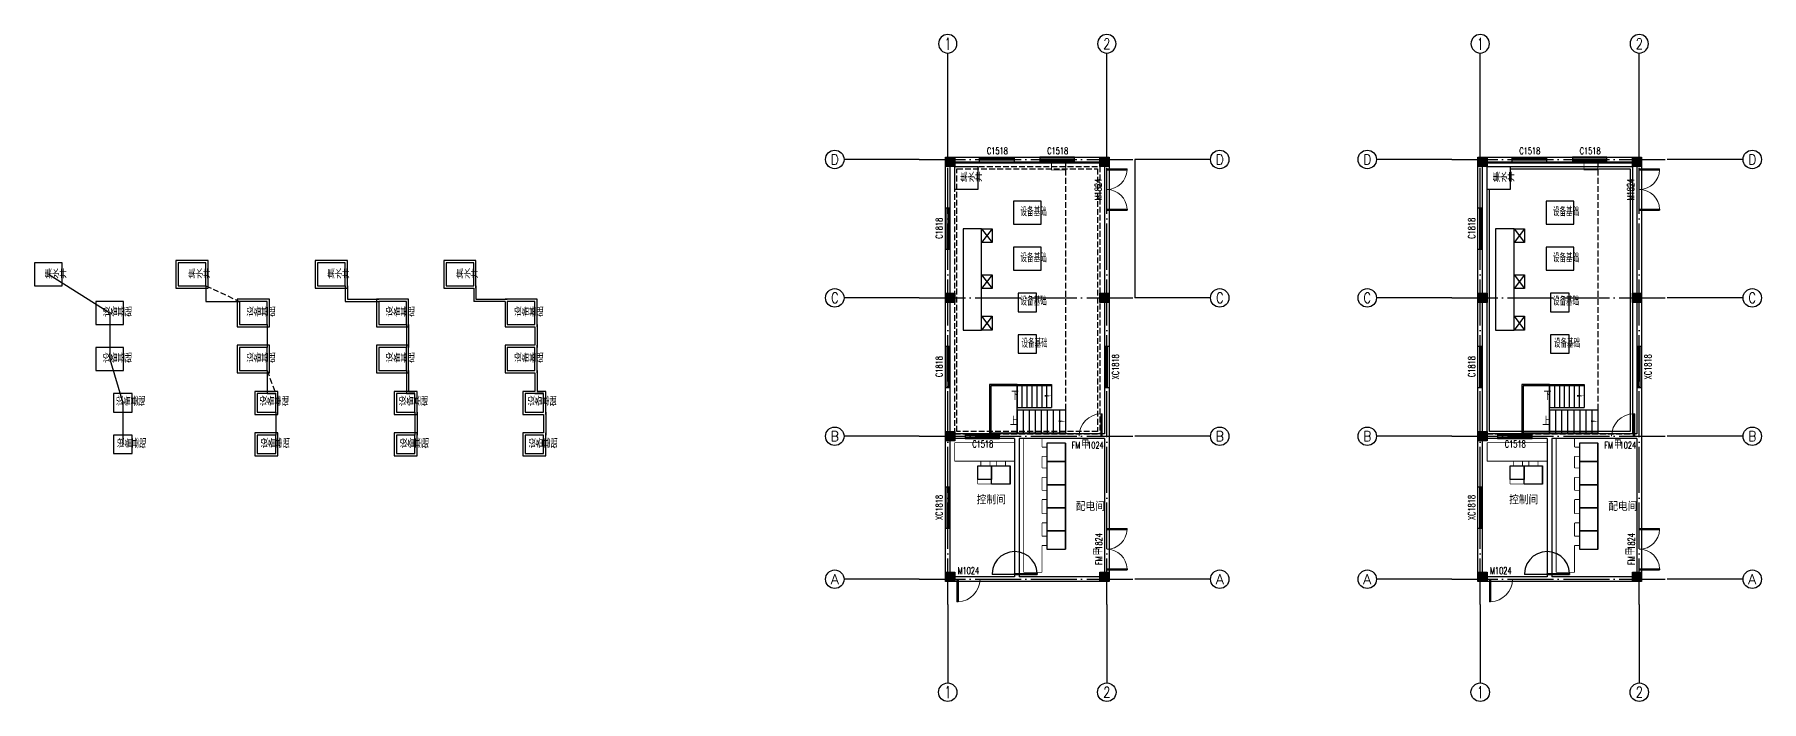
# Model space of a CAD drawing. Header units: millimetres. Extents: x 1742399 to 4898386, y 2481636 to 5226310.
# Drawn here: x 2759685 to 2834597, y 2651981 to 2680898 of the extents above; entities that cross this region are included whole.
import ezdxf
from ezdxf.enums import TextEntityAlignment as Align

# ---------------------------------------------------------------- set-up
doc = ezdxf.new("R2010")
doc.units = ezdxf.units.MM
doc.header["$LTSCALE"] = 1000
for name, pattern in [('DASH', [0.35, 0.25, -0.1]), ('DASHED2', [0.375, 0.25, -0.125]), ('DOTE', [2.42, 2, -0.2, 0.02, -0.2])]:
    doc.linetypes.add(name, pattern=pattern)
for name, color, linetype in [('AXIS', 3, 'Continuous'), ('AXIS_TEXT', 7, 'Continuous'), ('COLUMN', 4, 'Continuous'), ('DOOR_FIRE_TEXT', 7, 'Continuous'), ('DOTE', 1, 'DOTE'), ('E-电缆沟', 2, 'Continuous'), ('E-箱柜', 3, 'Continuous'), ('STAIR', 2, 'Continuous'), ('WALL', 4, 'Continuous'), ('WINDOW_TEXT', 7, 'Continuous'), ('YHG_填充', 8, 'Continuous'), ('YHJ_剖面_梁板', 4, 'Continuous'), ('YHJ_平面_门窗', 3, 'Continuous'), ('YHJ_引出、索引', 3, 'Continuous'), ('YHJ_消防救援标示', 6, 'Continuous'), ('YHJ_立面_墙线中', 2, 'Continuous'), ('电缆沟', 7, 'Continuous'), ('轮廓线', 2, 'Continuous'), ('附属构件', 6, 'Continuous')]:
    doc.layers.add(name, color=color, linetype=linetype)
doc.styles.add('_TCH_AXIS', font='COMPLEX', dxfattribs={"bigfont": 'GBCBIG'})
doc.styles.add('_TCH_DIM', font='SIMPLEX', dxfattribs={"bigfont": 'GBCBIG'})
doc.styles.add('_TCH_WINDOW', font='SIMPLEX', dxfattribs={"bigfont": 'GBCBIG'})
doc.styles.add('COMPLEX', font='COMPLEX')
doc.styles.add('TSSD_Rein', font='TSSDENG', dxfattribs={"width": 0.7, "bigfont": '@1HZTXT'})
doc.styles.add('tssdeng', font='tssdeng.shx', dxfattribs={"width": 0.7, "bigfont": 'hztxt.shx'})

# ---------------------------------------------------------------- blocks, each defined once
blk = doc.blocks.new('werwqr')
at = {"layer": 'YHJ_剖面_梁板'}
h = blk.add_hatch(color=8, dxfattribs=at)
h.dxf.hatch_style = 1
h.paths.add_polyline_path([(2199479, 2638216), (2199479, 2638616), (2199079, 2638616), (2199079, 2638216)])
at = {"layer": 'COLUMN'}
blk.add_lwpolyline([(2199479, 2638216), (2199079, 2638216), (2199079, 2638616), (2199479, 2638616)], close=True, dxfattribs=at)
blk = doc.blocks.new('rtewrt')
at = {"layer": 'STAIR'}
for p, q in [((2663099, 2666089), (2664599, 2666089)), ((2663099, 2666089), (2663099, 2665089)), ((2663313, 2666089), (2663313, 2665089)), ((2663527, 2666089), (2663527, 2665089)), ((2663741, 2666089), (2663741, 2665089)), ((2663956, 2666089), (2663956, 2665089)), ((2664170, 2666089), (2664170, 2665089)), ((2664384, 2666089), (2664384, 2665089)), ((2664599, 2666089), (2664599, 2665089)), ((2663099, 2665089), (2664599, 2665089)), ((2663099, 2664989), (2665199, 2664989)), ((2663099, 2664989), (2663099, 2663989)), ((2663361, 2664989), (2663361, 2663989)), ((2663624, 2664989), (2663624, 2663989)), ((2663886, 2664989), (2663886, 2663989)), ((2664149, 2664989), (2664149, 2663989)), ((2664411, 2664989), (2664411, 2663989)), ((2664674, 2664989), (2664674, 2663989)), ((2664936, 2664989), (2664936, 2663989)), ((2665199, 2664989), (2665199, 2663989)), ((2663099, 2663989), (2665199, 2663989))]:
    blk.add_line(p, q, dxfattribs=at)
at = {"layer": 'YHJ_剖面_梁板'}
blk.add_lwpolyline([(2663099, 2663989), (2663099, 2666089), (2661899, 2666089), (2661899, 2663989)], close=True, dxfattribs=at)
at = {"layer": 'YHJ_引出、索引'}
for points in [[(2663138, 2665589, 0, 0, 0), (2664599, 2665589, 0, 80, 0), (2664299, 2665589, 0, 0, 0)], [(2663099, 2664489, 0, 0, 0), (2665199, 2664489, 0, 80, 0), (2664899, 2664489, 0, 0, 0)]]:
    blk.add_lwpolyline(points, format="xyseb", dxfattribs=at)
at = {"layer": '附属构件'}
blk.add_lwpolyline([(2664599, 2666028), (2661959, 2666028), (2661959, 2663989)], dxfattribs=at)
at = {"layer": 'YHJ_引出、索引', "color": 7, "style": '_TCH_DIM'}
for s, p in [('下', (2662843, 2665414)), ('上', (2662785, 2664314))]:
    blk.add_text(s, height=338, dxfattribs=at).set_placement(p)
blk = doc.blocks.new('$WINLIB2D$00000001')
at = {"color": 0}
for points in [[(-0.5, 0.5), (-0.5, -0.5)], [(-0.5, 0.5), (0.5, 0.5)], [(0.5, -0.5), (0.5, 0.5)], [(0.5, 0.167), (-0.5, 0.167)], [(0.5, -0.167), (-0.5, -0.167)], [(-0.5, -0.5), (0.5, -0.5)]]:
    blk.add_lwpolyline(points, dxfattribs=at)
blk = doc.blocks.new('$DorLib2D$00000002')
for p, q in [((-0.5, 0), (-0.5, 0.4875)), ((-0.475, 0.4875), (-0.5, 0.4875)), ((-0.475, 0), (-0.475, 0.4875)), ((0.475, 0), (0.475, 0.4875)), ((0.475, 0.4875), (0.5, 0.4875)), ((0.5, 0), (0.5, 0.4875)), ((-0.5, 0), (-0.475, 0)), ((0.5, 0), (0.475, 0))]:
    blk.add_line(p, q)
at = {"lineweight": 13}
for centre, start, end in [((-0.4875, 0), 0, 88.53072), ((0.4875, 0), 91.46928, 180)]:
    blk.add_arc(centre, 0.4875, start, end, dxfattribs=at)
blk = doc.blocks.new('$DorLib2D$00000001')
for p, q in [((0.45, 0.975), (0.5, 0.975)), ((0.45, 0), (0.45, 0.975)), ((0.5, 0), (0.5, 0.975)), ((0.5, 0), (0.45, 0))]:
    blk.add_line(p, q)
at = {"lineweight": 13}
blk.add_arc((0.475, 0), 0.975, 91.46928, 180, dxfattribs=at)
blk = doc.blocks.new('_AXISO')
blk.add_circle((0, 0), 0.5)
at = {"layer": 'AXIS_TEXT', "style": 'COMPLEX', "width": 1.041667}
blk.add_attdef('A', text='', height=0.56, dxfattribs=at).set_placement((-0.25, -0.28), (0.25, -0.28), align=Align.FIT)
blk = doc.blocks.new('dfgg')
at = {"layer": 'AXIS'}
for points in [[(2638056, 2676627), (2638056, 2680027)], [(2644956, 2676627), (2644956, 2680027)], [(2636822, 2675410), (2633556, 2675410)], [(2649438, 2675410), (2646172, 2675410)], [(2636822, 2669410), (2633556, 2669410)], [(2649438, 2669410), (2646172, 2669410)], [(2636822, 2663410), (2633556, 2663410)], [(2649438, 2663410), (2646172, 2663410)], [(2636822, 2657210), (2633556, 2657210)], [(2649438, 2657210), (2646172, 2657210)], [(2638056, 2656110), (2638056, 2652710)], [(2644956, 2656110), (2644956, 2652710)]]:
    blk.add_lwpolyline(points, dxfattribs=at)
at = {"layer": 'DOTE'}
for p, q in [((2638056, 2656110), (2638056, 2676627)), ((2644956, 2656110), (2644956, 2676627))]:
    blk.add_line(p, q, dxfattribs=at)
for points in [[(2636822, 2675410), (2646172, 2675410)], [(2636822, 2669410), (2646172, 2669410)], [(2636822, 2663410), (2646172, 2663410)], [(2636822, 2657210), (2646172, 2657210)]]:
    blk.add_lwpolyline(points, dxfattribs=at)
at = {"layer": 'AXIS'}
ref = blk.add_blockref('_AXISO', (2638056, 2680427), dxfattribs=dict(at, xscale=-800, yscale=800, zscale=800, rotation=180))
ref.add_attrib('A', '1', dxfattribs={"layer": 'AXIS_TEXT', "height": 515, "style": '_TCH_AXIS'}).set_placement((2637946, 2680170), (2638167, 2680170), align=Align.FIT)
ref = blk.add_blockref('_AXISO', (2644956, 2680427), dxfattribs=dict(at, xscale=-800, yscale=800, zscale=800, rotation=180))
ref.add_attrib('A', '2', dxfattribs={"layer": 'AXIS_TEXT', "height": 466, "style": '_TCH_AXIS'}).set_placement((2644801, 2680194), (2645112, 2680194), align=Align.FIT)
ref = blk.add_blockref('_AXISO', (2633156, 2675410), dxfattribs=dict(at, xscale=800, yscale=800, zscale=800))
ref.add_attrib('A', 'D', dxfattribs={"layer": 'AXIS_TEXT', "height": 435, "style": '_TCH_AXIS'}).set_placement((2632980, 2675192), (2633333, 2675192), align=Align.FIT)
ref = blk.add_blockref('_AXISO', (2649856, 2675410), dxfattribs=dict(at, xscale=800, yscale=800, zscale=800))
ref.add_attrib('A', 'D', dxfattribs={"layer": 'AXIS_TEXT', "height": 435, "style": '_TCH_AXIS'}).set_placement((2649680, 2675192), (2650033, 2675192), align=Align.FIT)
ref = blk.add_blockref('_AXISO', (2633156, 2669410), dxfattribs=dict(at, xscale=800, yscale=800, zscale=800))
ref.add_attrib('A', 'C', dxfattribs={"layer": 'AXIS_TEXT', "height": 456, "style": '_TCH_AXIS'}).set_placement((2632994, 2669182), (2633319, 2669182), align=Align.FIT)
ref = blk.add_blockref('_AXISO', (2649856, 2669410), dxfattribs=dict(at, xscale=800, yscale=800, zscale=800))
ref.add_attrib('A', 'C', dxfattribs={"layer": 'AXIS_TEXT', "height": 456, "style": '_TCH_AXIS'}).set_placement((2649694, 2669182), (2650019, 2669182), align=Align.FIT)
ref = blk.add_blockref('_AXISO', (2633156, 2663410), dxfattribs=dict(at, xscale=800, yscale=800, zscale=800))
ref.add_attrib('A', 'B', dxfattribs={"layer": 'AXIS_TEXT', "height": 435, "style": '_TCH_AXIS'}).set_placement((2632980, 2663192), (2633333, 2663192), align=Align.FIT)
ref = blk.add_blockref('_AXISO', (2649856, 2663410), dxfattribs=dict(at, xscale=800, yscale=800, zscale=800))
ref.add_attrib('A', 'B', dxfattribs={"layer": 'AXIS_TEXT', "height": 435, "style": '_TCH_AXIS'}).set_placement((2649680, 2663192), (2650033, 2663192), align=Align.FIT)
ref = blk.add_blockref('_AXISO', (2633156, 2657210), dxfattribs=dict(at, xscale=800, yscale=800, zscale=800))
ref.add_attrib('A', 'A', dxfattribs={"layer": 'AXIS_TEXT', "height": 425, "style": '_TCH_AXIS'}).set_placement((2632974, 2656997), (2633339, 2656997), align=Align.FIT)
ref = blk.add_blockref('_AXISO', (2649856, 2657210), dxfattribs=dict(at, xscale=800, yscale=800, zscale=800))
ref.add_attrib('A', 'A', dxfattribs={"layer": 'AXIS_TEXT', "height": 425, "style": '_TCH_AXIS'}).set_placement((2649674, 2656997), (2650039, 2656997), align=Align.FIT)
ref = blk.add_blockref('_AXISO', (2638056, 2652310), dxfattribs=dict(at, xscale=800, yscale=800, zscale=800))
ref.add_attrib('A', '1', dxfattribs={"layer": 'AXIS_TEXT', "height": 515, "style": '_TCH_AXIS'}).set_placement((2637946, 2652052), (2638167, 2652052), align=Align.FIT)
ref = blk.add_blockref('_AXISO', (2644956, 2652310), dxfattribs=dict(at, xscale=800, yscale=800, zscale=800))
ref.add_attrib('A', '2', dxfattribs={"layer": 'AXIS_TEXT', "height": 466, "style": '_TCH_AXIS'}).set_placement((2644801, 2652077), (2645112, 2652077), align=Align.FIT)
blk = doc.blocks.new('$DorLib2D$00000148')
at = {"color": 0}
for points in [[(0.45, 0.975), (0.237, 0.946), (0.036, 0.871), (-0.144, 0.753), (-0.294, 0.599), (-0.407, 0.417), (-0.476, 0.213), (-0.5, 0)], [(0.45, 0.975), (0.5, 0.975)], [(0.45, 0), (0.45, 0.975)], [(0.5, 0), (0.5, 0.975)], [(0.5, 0), (0.45, 0)]]:
    blk.add_lwpolyline(points, dxfattribs=at)
at = {"color": 0, "linetype": 'DASHED2'}
for points in [[(-0.5, 0), (-0.476, -0.213), (-0.407, -0.417), (-0.294, -0.599), (-0.144, -0.753), (0.036, -0.871), (0.237, -0.946), (0.45, -0.975)], [(0.5, 0), (0.5, -0.975)], [(0.45, -0.975), (0.5, -0.975)]]:
    blk.add_lwpolyline(points, dxfattribs=at)

msp = doc.modelspace()

# ---------------------------------------------------------------- linework, layer by layer
at = {"layer": 'AXIS'}
msp.add_lwpolyline([(2807415.7, 2675480.5), (2807415.7, 2669480.5)], dxfattribs=at)
at = {"layer": 'E-电缆沟', "const_width": 35}
for points in [[(2802200.1, 2663197.7), (2799600.1, 2663197.7)], [(2799600.1, 2663197.7), (2799600.1, 2662397.7)], [(2802200.1, 2663197.7), (2802200.1, 2662397.7)], [(2802591.7, 2663380.5), (2802591.7, 2662807.8)], [(2803391.7, 2663380.5), (2803391.7, 2663007.8)], [(2803621.2, 2663180.3), (2803621.2, 2663007.8)], [(2803621.2, 2663180.3), (2804421.2, 2663180.3)], [(2804421.2, 2663180.3), (2804421.2, 2662807.8)], [(2825297.1, 2663197.7), (2822697.1, 2663197.7)], [(2822697.1, 2663197.7), (2822697.1, 2662397.7)], [(2825297.1, 2663197.7), (2825297.1, 2662397.7)], [(2825688.7, 2663380.5), (2825688.7, 2662807.8)], [(2826488.7, 2663380.5), (2826488.7, 2663007.8)], [(2826718.2, 2663180.3), (2826718.2, 2663007.8)], [(2826718.2, 2663180.3), (2827518.2, 2663180.3)], [(2827518.2, 2663180.3), (2827518.2, 2662807.8)], [(2802200.1, 2662397.7), (2799600.1, 2662397.7)], [(2800733.4, 2662207), (2800733.4, 2662397.4)], [(2801133.4, 2662397.4), (2800733.4, 2662397.4)], [(2801133.4, 2662207), (2801133.4, 2662397.4)], [(2801406.5, 2662207), (2801406.5, 2662398.3)], [(2801806.5, 2662398.3), (2801406.5, 2662398.3)], [(2801806.5, 2662207), (2801806.5, 2662398.3)], [(2802591.7, 2662807.8), (2802591.7, 2661902.4)], [(2803621.2, 2663007.8), (2803391.7, 2663007.8)], [(2803621.2, 2662607.8), (2803391.7, 2662607.8)], [(2803391.7, 2662607.8), (2803391.7, 2662102.4)], [(2803621.2, 2662607.8), (2803621.2, 2662102.4)], [(2804421.2, 2662807.8), (2804421.2, 2661902.4)], [(2825297.1, 2662397.7), (2822697.1, 2662397.7)], [(2823830.4, 2662207), (2823830.4, 2662397.4)], [(2824230.4, 2662397.4), (2823830.4, 2662397.4)], [(2824230.4, 2662207), (2824230.4, 2662397.4)], [(2824503.5, 2662207), (2824503.5, 2662398.3)], [(2824903.5, 2662398.3), (2824503.5, 2662398.3)], [(2824903.5, 2662207), (2824903.5, 2662398.3)], [(2825688.7, 2662807.8), (2825688.7, 2661902.4)], [(2826718.2, 2663007.8), (2826488.7, 2663007.8)], [(2826718.2, 2662607.8), (2826488.7, 2662607.8)], [(2826488.7, 2662607.8), (2826488.7, 2662102.4)], [(2826718.2, 2662607.8), (2826718.2, 2662102.4)], [(2827518.2, 2662807.8), (2827518.2, 2661902.4)], [(2801987.9, 2662207.7), (2800593.6, 2662207.7)], [(2800593.6, 2662207.7), (2800593.6, 2661407.7)], [(2801133.4, 2662207), (2800733.4, 2662207)], [(2801806.5, 2662207), (2801406.5, 2662207)], [(2801987.9, 2662207.7), (2801987.9, 2661407.7)], [(2802591.7, 2661902.4), (2802591.7, 2660935.5)], [(2803621.2, 2662102.4), (2803391.7, 2662102.4)], [(2803621.2, 2661702.4), (2803391.7, 2661702.4)], [(2803391.7, 2661702.4), (2803391.7, 2661135.5)], [(2803621.2, 2661702.4), (2803621.2, 2661135.5)], [(2804421.2, 2661902.4), (2804421.2, 2660935.5)], [(2825085, 2662207.7), (2823690.7, 2662207.7)], [(2823690.7, 2662207.7), (2823690.7, 2661407.7)], [(2824230.4, 2662207), (2823830.4, 2662207)], [(2824903.5, 2662207), (2824503.5, 2662207)], [(2825085, 2662207.7), (2825085, 2661407.7)], [(2825688.7, 2661902.4), (2825688.7, 2660935.5)], [(2826718.2, 2662102.4), (2826488.7, 2662102.4)], [(2826718.2, 2661702.4), (2826488.7, 2661702.4)], [(2826488.7, 2661702.4), (2826488.7, 2661135.5)], [(2826718.2, 2661702.4), (2826718.2, 2661135.5)], [(2827518.2, 2661902.4), (2827518.2, 2660935.5)], [(2801987.9, 2661407.7), (2800593.6, 2661407.7)], [(2802591.7, 2660935.5), (2802591.7, 2659924)], [(2803621.2, 2661135.5), (2803391.7, 2661135.5)], [(2804421.2, 2660935.5), (2804421.2, 2659924)], [(2825085, 2661407.7), (2823690.7, 2661407.7)], [(2825688.7, 2660935.5), (2825688.7, 2659924)], [(2826718.2, 2661135.5), (2826488.7, 2661135.5)], [(2827518.2, 2660935.5), (2827518.2, 2659924)], [(2803391.7, 2660735.5), (2803391.7, 2660124)], [(2803621.2, 2660735.5), (2803391.7, 2660735.5)], [(2803621.2, 2660124), (2803391.7, 2660124)], [(2803621.2, 2660735.5), (2803621.2, 2660124)], [(2826488.7, 2660735.5), (2826488.7, 2660124)], [(2826718.2, 2660735.5), (2826488.7, 2660735.5)], [(2826718.2, 2660124), (2826488.7, 2660124)], [(2826718.2, 2660735.5), (2826718.2, 2660124)], [(2802591.7, 2659924), (2802591.7, 2658945.4)], [(2803621.2, 2659724), (2803391.7, 2659724)], [(2803391.7, 2659724), (2803391.7, 2659145.4)], [(2803621.2, 2659724), (2803621.2, 2659145.4)], [(2804421.2, 2659924), (2804421.2, 2658945.4)], [(2825688.7, 2659924), (2825688.7, 2658945.4)], [(2826718.2, 2659724), (2826488.7, 2659724)], [(2826488.7, 2659724), (2826488.7, 2659145.4)], [(2826718.2, 2659724), (2826718.2, 2659145.4)], [(2827518.2, 2659924), (2827518.2, 2658945.4)], [(2802591.7, 2658945.4), (2802591.7, 2657575.7)], [(2803621.2, 2659145.4), (2803391.7, 2659145.4)], [(2803621.2, 2658745.4), (2803391.7, 2658745.4)], [(2803391.7, 2658745.4), (2803391.7, 2657575.7)], [(2803621.2, 2658745.4), (2803621.2, 2658580.5)], [(2804421.2, 2658945.4), (2804421.2, 2658580.5)], [(2825688.7, 2658945.4), (2825688.7, 2657575.7)], [(2826718.2, 2659145.4), (2826488.7, 2659145.4)], [(2826718.2, 2658745.4), (2826488.7, 2658745.4)], [(2826488.7, 2658745.4), (2826488.7, 2657575.7)], [(2826718.2, 2658745.4), (2826718.2, 2658580.5)], [(2827518.2, 2658945.4), (2827518.2, 2658580.5)], [(2803621.2, 2658580.5), (2804421.2, 2658580.5)], [(2826718.2, 2658580.5), (2827518.2, 2658580.5)], [(2802591.7, 2657575.7), (2803391.7, 2657575.7)], [(2825688.7, 2657575.7), (2826488.7, 2657575.7)]]:
    msp.add_lwpolyline(points, dxfattribs=at)
at = {"layer": 'E-箱柜', "color": 3}
for points in [[(2803600.1, 2662380.5), (2804400.1, 2662380.5), (2804400.1, 2663180.5), (2803600.1, 2663180.5)], [(2826697.1, 2662380.5), (2827497.1, 2662380.5), (2827497.1, 2663180.5), (2826697.1, 2663180.5)], [(2803600.1, 2661380.5), (2804400.1, 2661380.5), (2804400.1, 2662380.5), (2803600.1, 2662380.5)], [(2826697.1, 2661380.5), (2827497.1, 2661380.5), (2827497.1, 2662380.5), (2826697.1, 2662380.5)], [(2801200.1, 2662197.7), (2801200.1, 2661597.7), (2800600.1, 2661597.7), (2800600.1, 2662197.7)], [(2801200.1, 2661397.7), (2801200.1, 2662197.7), (2802000.1, 2662197.7), (2802000.1, 2661397.7)], [(2824297.1, 2662197.7), (2824297.1, 2661597.7), (2823697.1, 2661597.7), (2823697.1, 2662197.7)], [(2824297.1, 2661397.7), (2824297.1, 2662197.7), (2825097.1, 2662197.7), (2825097.1, 2661397.7)], [(2803600.1, 2660380.5), (2804400.1, 2660380.5), (2804400.1, 2661380.5), (2803600.1, 2661380.5)], [(2826697.1, 2660380.5), (2827497.1, 2660380.5), (2827497.1, 2661380.5), (2826697.1, 2661380.5)], [(2803600.1, 2659380.5), (2804400.1, 2659380.5), (2804400.1, 2660380.5), (2803600.1, 2660380.5)], [(2826697.1, 2659380.5), (2827497.1, 2659380.5), (2827497.1, 2660380.5), (2826697.1, 2660380.5)], [(2803600.1, 2658580.5), (2804400.1, 2658580.5), (2804400.1, 2659380.5), (2803600.1, 2659380.5)], [(2826697.1, 2658580.5), (2827497.1, 2658580.5), (2827497.1, 2659380.5), (2826697.1, 2659380.5)]]:
    msp.add_lwpolyline(points, close=True, dxfattribs=at)
at = {"layer": 'WALL'}
for points in [[(2799600.1, 2675330.5), (2805900.1, 2675330.5)], [(2822697.1, 2675330.5), (2828997.1, 2675330.5)]]:
    msp.add_lwpolyline(points, dxfattribs=at)
at = {"layer": 'YHG_填充', "linetype": 'DASH'}
for points in [[(2805900.1, 2675180.5), (2805900.1, 2663580.5), (2799600.1, 2663580.5), (2799600.1, 2675180.5), (2805900.1, 2675180.5)], [(2804400.1, 2675380.5), (2804400.1, 2663580.5)], [(2827497.1, 2675380.5), (2827497.1, 2663580.5)], [(2799600.1, 2663580.5), (2805900.1, 2663580.5)], [(2822697.1, 2663580.5), (2828997.1, 2663580.5)]]:
    msp.add_lwpolyline(points, dxfattribs=at)
msp.add_lwpolyline([(2805800.1, 2675080.5), (2805800.1, 2663680.5), (2799700.1, 2663680.5), (2799700.1, 2675080.5)], close=True, dxfattribs=at)
at = {"layer": 'YHJ_剖面_梁板'}
for points in [[(2799600.1, 2675180.5), (2800600.1, 2675180.5), (2800600.1, 2674180.5), (2799600.1, 2674180.5)], [(2822697.1, 2675180.5), (2823697.1, 2675180.5), (2823697.1, 2674180.5), (2822697.1, 2674180.5)], [(2803354.7, 2672680.5), (2803354.7, 2673680.5), (2802154.7, 2673680.5), (2802154.7, 2672680.5)], [(2826451.7, 2672680.5), (2826451.7, 2673680.5), (2825251.7, 2673680.5), (2825251.7, 2672680.5)], [(2800766.2, 2672480.5), (2799966.2, 2672480.5), (2799966.2, 2668080.5), (2800766.2, 2668080.5)], [(2800766.2, 2672480.5), (2801226.3, 2672480.5), (2801226.3, 2671880.5), (2800766.2, 2671880.5)], [(2823863.3, 2672480.5), (2823063.3, 2672480.5), (2823063.3, 2668080.5), (2823863.3, 2668080.5)], [(2823863.3, 2672480.5), (2824323.3, 2672480.5), (2824323.3, 2671880.5), (2823863.3, 2671880.5)], [(2803354.7, 2670680.5), (2803354.7, 2671680.5), (2802154.7, 2671680.5), (2802154.7, 2670680.5)], [(2826451.7, 2670680.5), (2826451.7, 2671680.5), (2825251.7, 2671680.5), (2825251.7, 2670680.5)], [(2760885.5, 2670006.5), (2760885.5, 2671006.5), (2759685.5, 2671006.5), (2759685.5, 2670006.5)], [(2767213.8, 2669906.5), (2767213.8, 2671106.5), (2765813.8, 2671106.5), (2765813.8, 2669906.5)], [(2767113.8, 2670006.5), (2767113.8, 2671006.5), (2765913.8, 2671006.5), (2765913.8, 2670006.5)], [(2773254.4, 2669906.5), (2773254.4, 2671106.5), (2771854.4, 2671106.5), (2771854.4, 2669906.5)], [(2773154.4, 2670006.5), (2773154.4, 2671006.5), (2771954.4, 2671006.5), (2771954.4, 2670006.5)], [(2778734.5, 2670006.5), (2778734.5, 2671006.5), (2777534.5, 2671006.5), (2777534.5, 2670006.5)], [(2800766.2, 2670480.5), (2801226.3, 2670480.5), (2801226.3, 2669880.5), (2800766.2, 2669880.5)], [(2823863.3, 2670480.5), (2824323.3, 2670480.5), (2824323.3, 2669880.5), (2823863.3, 2669880.5)], [(2763545, 2668327.1), (2763545, 2669327.1), (2762345, 2669327.1), (2762345, 2668327.1)], [(2769873.4, 2668227.1), (2769873.4, 2669427.1), (2768473.4, 2669427.1), (2768473.4, 2668227.1)], [(2769773.4, 2668327.1), (2769773.4, 2669327.1), (2768573.4, 2669327.1), (2768573.4, 2668327.1)], [(2775914, 2668227.1), (2775914, 2669427.1), (2774514, 2669427.1), (2774514, 2668227.1)], [(2775814, 2668327.1), (2775814, 2669327.1), (2774614, 2669327.1), (2774614, 2668327.1)], [(2781394.1, 2668327.1), (2781394.1, 2669327.1), (2780194.1, 2669327.1), (2780194.1, 2668327.1)], [(2803154.7, 2668880.5), (2803154.7, 2669680.5), (2802354.7, 2669680.5), (2802354.7, 2668880.5)], [(2826251.7, 2668880.5), (2826251.7, 2669680.5), (2825451.7, 2669680.5), (2825451.7, 2668880.5)], [(2800766.2, 2668680.5), (2801226.3, 2668680.5), (2801226.3, 2668080.5), (2800766.2, 2668080.5)], [(2823863.3, 2668680.5), (2824323.3, 2668680.5), (2824323.3, 2668080.5), (2823863.3, 2668080.5)], [(2803154.7, 2667080.5), (2803154.7, 2667880.5), (2802354.7, 2667880.5), (2802354.7, 2667080.5)], [(2826251.7, 2667080.5), (2826251.7, 2667880.5), (2825451.7, 2667880.5), (2825451.7, 2667080.5)], [(2763545, 2666327.1), (2763545, 2667327.1), (2762345, 2667327.1), (2762345, 2666327.1)], [(2769873.4, 2666227.1), (2769873.4, 2667427.1), (2768473.4, 2667427.1), (2768473.4, 2666227.1)], [(2769773.4, 2666327.1), (2769773.4, 2667327.1), (2768573.4, 2667327.1), (2768573.4, 2666327.1)], [(2775914, 2666227.1), (2775914, 2667427.1), (2774514, 2667427.1), (2774514, 2666227.1)], [(2775814, 2666327.1), (2775814, 2667327.1), (2774614, 2667327.1), (2774614, 2666327.1)], [(2781394.1, 2666327.1), (2781394.1, 2667327.1), (2780194.1, 2667327.1), (2780194.1, 2666327.1)], [(2770246.1, 2664427.1), (2770246.1, 2665427.1), (2769246.1, 2665427.1), (2769246.1, 2664427.1)], [(2776286.7, 2664427.1), (2776286.7, 2665427.1), (2775286.7, 2665427.1), (2775286.7, 2664427.1)], [(2763917.7, 2664527.1), (2763917.7, 2665327.1), (2763117.7, 2665327.1), (2763117.7, 2664527.1)], [(2770146.1, 2664527.1), (2770146.1, 2665327.1), (2769346.1, 2665327.1), (2769346.1, 2664527.1)], [(2776186.7, 2664527.1), (2776186.7, 2665327.1), (2775386.7, 2665327.1), (2775386.7, 2664527.1)], [(2781766.8, 2664527.1), (2781766.8, 2665327.1), (2780966.8, 2665327.1), (2780966.8, 2664527.1)], [(2763917.7, 2662727.1), (2763917.7, 2663527.1), (2763117.7, 2663527.1), (2763117.7, 2662727.1)], [(2770246.1, 2662627.1), (2770246.1, 2663627.1), (2769246.1, 2663627.1), (2769246.1, 2662627.1)], [(2770146.1, 2662727.1), (2770146.1, 2663527.1), (2769346.1, 2663527.1), (2769346.1, 2662727.1)], [(2776286.7, 2662627.1), (2776286.7, 2663627.1), (2775286.7, 2663627.1), (2775286.7, 2662627.1)], [(2776186.7, 2662727.1), (2776186.7, 2663527.1), (2775386.7, 2663527.1), (2775386.7, 2662727.1)], [(2781766.8, 2662727.1), (2781766.8, 2663527.1), (2780966.8, 2663527.1), (2780966.8, 2662727.1)]]:
    msp.add_lwpolyline(points, close=True, dxfattribs=at)
for points in [[(2828997.1, 2675180.5), (2828997.1, 2663580.5), (2822697.1, 2663580.5), (2822697.1, 2675180.5), (2828997.1, 2675180.5)], [(2823697.1, 2675080.5), (2828897.1, 2675080.5), (2828897.1, 2663680.5), (2822797.1, 2663680.5), (2822797.1, 2674180.5)], [(2801226.3, 2672480.5), (2800766.2, 2671880.5)], [(2800766.2, 2672480.5), (2801226.3, 2671880.5)], [(2824323.3, 2672480.5), (2823863.3, 2671880.5)], [(2823863.3, 2672480.5), (2824323.3, 2671880.5)], [(2778834.5, 2669906.5), (2778834.5, 2671106.5), (2777434.5, 2671106.5), (2777434.5, 2669906.5), (2778734.5, 2669906.5)], [(2773154.4, 2670006.5), (2773154.4, 2669327.1), (2774614, 2669327.1)], [(2773254.4, 2670006.5), (2773254.4, 2669427.1), (2774614, 2669427.1)], [(2778734.5, 2669906.5), (2778734.5, 2669327.1)], [(2778834.5, 2670006.5), (2778834.5, 2669427.1), (2780194.1, 2669427.1)], [(2801226.3, 2670480.5), (2800766.2, 2669880.5)], [(2800766.2, 2670480.5), (2801226.3, 2669880.5)], [(2824323.3, 2670480.5), (2823863.3, 2669880.5)], [(2823863.3, 2670480.5), (2824323.3, 2669880.5)], [(2780094.1, 2669321), (2778734.5, 2669327.1)], [(2781494.1, 2668227.1), (2781494.1, 2669427.1), (2780094.1, 2669427.1)], [(2780094.1, 2669327.1), (2780094.1, 2668227.1), (2781394.1, 2668227.1)], [(2801226.3, 2668680.5), (2800766.2, 2668080.5)], [(2800766.2, 2668680.5), (2801226.3, 2668080.5)], [(2824323.3, 2668680.5), (2823863.3, 2668080.5)], [(2823863.3, 2668680.5), (2824323.3, 2668080.5)], [(2775814, 2668327.1), (2775814, 2667327.1)], [(2775914, 2668327.1), (2775914, 2667327.1)], [(2781394.1, 2668227.1), (2781394.1, 2667427.1)], [(2781494.1, 2668327.1), (2781494.1, 2667327.1)], [(2781394.1, 2667427.1), (2780094.1, 2667427.1), (2780094.1, 2666227.1), (2781394.1, 2666227.1)], [(2781494.1, 2666227.1), (2781494.1, 2667427.1)], [(2775814, 2666327.1), (2775814, 2665327.1), (2776186.7, 2665327.1)], [(2775914, 2666327.1), (2775914, 2665427.1), (2776186.7, 2665427.1)], [(2781394.1, 2666227.1), (2781394.1, 2665427.1)], [(2781494.1, 2666327.1), (2781494.1, 2665427.1), (2781766.8, 2665427.1)], [(2781394.1, 2665427.1), (2780866.8, 2665427.1), (2780866.8, 2664427.1), (2781766.8, 2664427.1)], [(2781866.8, 2664427.1), (2781866.8, 2665427.1), (2781494.1, 2665427.1)], [(2781394.1, 2665327.1), (2781766.8, 2665327.1)], [(2776186.7, 2664527.1), (2776186.7, 2663527.1)], [(2776286.7, 2664527.1), (2776286.7, 2663527.1)], [(2781766.8, 2664427.1), (2781766.8, 2663627.1)], [(2781866.8, 2664527.1), (2781866.8, 2663527.1)], [(2781766.8, 2663627.1), (2780866.8, 2663627.1), (2780866.8, 2662627.1), (2781866.8, 2662627.1), (2781866.8, 2663627.1)]]:
    msp.add_lwpolyline(points, dxfattribs=at)
at = {"layer": 'YHJ_剖面_梁板', "color": 40, "true_color": 0xf8d731}
msp.add_lwpolyline([(2760285.5, 2670506.5), (2762945, 2668827.1), (2762945, 2666827.1), (2763517.7, 2664927.1), (2763517.7, 2663127.1)], dxfattribs=at)
at = {"layer": 'YHJ_消防救援标示', "linetype": 'DASH'}
for points in [[(2767113.8, 2670006.5), (2768573.4, 2669327.1)], [(2769773.4, 2666327.1), (2770146.1, 2665327.1)]]:
    msp.add_lwpolyline(points, dxfattribs=at)
at = {"layer": 'YHJ_消防救援标示'}
for points in [[(2767113.8, 2670006.5), (2767113.8, 2669327.1), (2768573.4, 2669327.1)], [(2769773.4, 2668327.1), (2769773.4, 2667327.1)], [(2769773.4, 2666327.1), (2769773.4, 2665327.1), (2770146.1, 2665327.1)], [(2770146.1, 2664527.1), (2770146.1, 2663527.1)]]:
    msp.add_lwpolyline(points, dxfattribs=at)
at = {"layer": 'YHJ_立面_墙线中', "const_width": 30}
for points in [[(2803800.1, 2675330.5), (2803800.1, 2675030.5), (2804400.1, 2675030.5), (2804400.1, 2675330.5)], [(2826897.1, 2675330.5), (2826897.1, 2675030.5), (2827497.1, 2675030.5), (2827497.1, 2675330.5)]]:
    msp.add_lwpolyline(points, dxfattribs=at)
at = {"layer": '轮廓线'}
for points in [[(2799200.1, 2675580.5), (2806300.1, 2675580.5), (2806300.1, 2657180.5), (2799200.1, 2657180.5)], [(2822297.1, 2675580.5), (2829397.1, 2675580.5), (2829397.1, 2657180.5), (2822297.1, 2657180.5)]]:
    msp.add_lwpolyline(points, close=True, dxfattribs=at)
for points in [[(2799400.1, 2663580.5), (2799400.1, 2675380.5), (2806100.1, 2675380.5), (2806100.1, 2663580.5)], [(2822497.1, 2663580.5), (2822497.1, 2675380.5), (2829197.1, 2675380.5), (2829197.1, 2663580.5)], [(2806100.1, 2663580.5), (2799400.1, 2663580.5)], [(2802200.1, 2657380.5), (2799400.1, 2657380.5), (2799400.1, 2663380.5)], [(2802200.1, 2663380.5), (2799400.1, 2663380.5)], [(2802200.1, 2663380.5), (2802200.1, 2657380.5)], [(2806100.1, 2663380.5), (2806100.1, 2657380.5), (2802400.1, 2657380.5)], [(2806100.1, 2663380.5), (2802400.1, 2663380.5)], [(2802400.1, 2663380.5), (2802400.1, 2657380.5)], [(2829197.1, 2663580.5), (2822497.1, 2663580.5)], [(2825297.1, 2657380.5), (2822497.1, 2657380.5), (2822497.1, 2663380.5)], [(2825297.1, 2663380.5), (2822497.1, 2663380.5)], [(2825297.1, 2663380.5), (2825297.1, 2657380.5)], [(2829197.1, 2663380.5), (2829197.1, 2657380.5), (2825497.1, 2657380.5)], [(2829197.1, 2663380.5), (2825497.1, 2663380.5)], [(2825497.1, 2663380.5), (2825497.1, 2657380.5)]]:
    msp.add_lwpolyline(points, dxfattribs=at)

# ---------------------------------------------------------------- block references
at = {"layer": 'AXIS'}
for name, p in [('dfgg', (161243.6, 70.9)), ('dfgg', (184340.7, 70.9)), ('rtewrt', (139205.4, -358.5)), ('rtewrt', (162302.4, -358.5))]:
    msp.add_blockref(name, p, dxfattribs=at)
at = {"layer": 'YHJ_剖面_梁板'}
for p in [(600121.2, 36964.5), (606821.2, 36964.5), (623218.2, 36964.5), (629918.2, 36964.5), (600121.2, 31064.5), (606821.2, 31064.5), (623218.2, 31064.5), (629918.2, 31064.5), (600121.2, 25064.5), (623218.2, 25064.5), (600121.2, 18964.5), (606821.2, 18964.5), (623218.2, 18964.5), (629918.2, 18964.5)]:
    msp.add_blockref('werwqr', p, dxfattribs=at)
at = {"layer": 'YHJ_平面_门窗'}
ref = msp.add_blockref('$WINLIB2D$00000001', (2801432.2, 2675480.5), dxfattribs=dict(at, xscale=1500, yscale=-200, zscale=1500))
ref.add_attrib('A', 'C1518', (2800997.2, 2675706.8), dxfattribs={"layer": 'WINDOW_TEXT', "height": 297.5, "style": '_TCH_WINDOW', "width": 0.705882})
ref = msp.add_blockref('$WINLIB2D$00000001', (2804049.5, 2675480.5), dxfattribs=dict(at, xscale=-1500, yscale=-200, zscale=1500))
ref.add_attrib('A', 'C1518', (2803614.5, 2675706.8), dxfattribs={"layer": 'WINDOW_TEXT', "height": 297.5, "style": '_TCH_WINDOW', "width": 0.705882})
ref = msp.add_blockref('$WINLIB2D$00000001', (2824529.2, 2675480.5), dxfattribs=dict(at, xscale=1500, yscale=-200, zscale=1500))
ref.add_attrib('A', 'C1518', (2824094.2, 2675706.8), dxfattribs={"layer": 'WINDOW_TEXT', "height": 297.5, "style": '_TCH_WINDOW', "width": 0.705882})
ref = msp.add_blockref('$WINLIB2D$00000001', (2827146.5, 2675480.5), dxfattribs=dict(at, xscale=-1500, yscale=-200, zscale=1500))
ref.add_attrib('A', 'C1518', (2826711.5, 2675706.8), dxfattribs={"layer": 'WINDOW_TEXT', "height": 297.5, "style": '_TCH_WINDOW', "width": 0.705882})
ref = msp.add_blockref('$DorLib2D$00000002', (2806200.1, 2674180.5), dxfattribs=dict(at, xscale=-1800, yscale=1800, zscale=-1800, rotation=270))
ref.add_attrib('A', 'M1824', (2805973.9, 2673705.5), dxfattribs={"layer": 'WINDOW_TEXT', "height": 297.5, "rotation": 90, "style": '_TCH_WINDOW', "width": 0.705882})
ref = msp.add_blockref('$DorLib2D$00000002', (2829297.1, 2674180.5), dxfattribs=dict(at, xscale=-1800, yscale=1800, zscale=-1800, rotation=270))
ref.add_attrib('A', 'M1824', (2829070.9, 2673705.5), dxfattribs={"layer": 'WINDOW_TEXT', "height": 297.5, "rotation": 90, "style": '_TCH_WINDOW', "width": 0.705882})
ref = msp.add_blockref('$WINLIB2D$00000001', (2799300.1, 2672480.5), dxfattribs=dict(at, xscale=1800, yscale=-200, zscale=1800, rotation=90))
ref.add_attrib('A', 'C1818', (2799073.9, 2672045.5), dxfattribs={"layer": 'WINDOW_TEXT', "height": 297.5, "rotation": 90, "style": '_TCH_WINDOW', "width": 0.705882})
ref = msp.add_blockref('$WINLIB2D$00000001', (2822397.1, 2672480.5), dxfattribs=dict(at, xscale=1800, yscale=-200, zscale=1800, rotation=90))
ref.add_attrib('A', 'C1818', (2822170.9, 2672045.5), dxfattribs={"layer": 'WINDOW_TEXT', "height": 297.5, "rotation": 90, "style": '_TCH_WINDOW', "width": 0.705882})
ref = msp.add_blockref('$WINLIB2D$00000001', (2799300.1, 2666480.5), dxfattribs=dict(at, xscale=1800, yscale=-200, zscale=1800, rotation=90))
ref.add_attrib('A', 'C1818', (2799073.9, 2666045.5), dxfattribs={"layer": 'WINDOW_TEXT', "height": 297.5, "rotation": 90, "style": '_TCH_WINDOW', "width": 0.705882})
ref = msp.add_blockref('$WINLIB2D$00000001', (2806200.1, 2666480.5), dxfattribs=dict(at, xscale=1800, yscale=-200, zscale=1800, rotation=270))
ref.add_attrib('A', 'XC1818', (2806723.9, 2665945.5), dxfattribs={"layer": 'WINDOW_TEXT', "height": 297.5, "rotation": 90, "style": '_TCH_WINDOW', "width": 0.705882})
ref = msp.add_blockref('$WINLIB2D$00000001', (2822397.1, 2666480.5), dxfattribs=dict(at, xscale=1800, yscale=-200, zscale=1800, rotation=90))
ref.add_attrib('A', 'C1818', (2822170.9, 2666045.5), dxfattribs={"layer": 'WINDOW_TEXT', "height": 297.5, "rotation": 90, "style": '_TCH_WINDOW', "width": 0.705882})
ref = msp.add_blockref('$WINLIB2D$00000001', (2829297.1, 2666480.5), dxfattribs=dict(at, xscale=1800, yscale=-200, zscale=1800, rotation=270))
ref.add_attrib('A', 'XC1818', (2829820.9, 2665945.5), dxfattribs={"layer": 'WINDOW_TEXT', "height": 297.5, "rotation": 90, "style": '_TCH_WINDOW', "width": 0.705882})
at = {"layer": 'YHJ_平面_门窗', "xscale": 1000, "yscale": 1000, "zscale": 1000}
for p in [(2805500.1, 2663480.5), (2828597.1, 2663480.5)]:
    msp.add_blockref('$DorLib2D$00000001', p, dxfattribs=at)
at = {"layer": 'YHJ_平面_门窗'}
ref = msp.add_blockref('$WINLIB2D$00000001', (2800800.1, 2663480.5), dxfattribs=dict(at, xscale=1500, yscale=200, zscale=1500))
ref.add_attrib('A', 'C1518', (2800365.1, 2662992.6), dxfattribs={"layer": 'WINDOW_TEXT', "height": 297.5, "style": '_TCH_WINDOW', "width": 0.705882})
ref = msp.add_blockref('$WINLIB2D$00000001', (2823897.1, 2663480.5), dxfattribs=dict(at, xscale=1500, yscale=200, zscale=1500))
ref.add_attrib('A', 'C1518', (2823462.1, 2662992.6), dxfattribs={"layer": 'WINDOW_TEXT', "height": 297.5, "style": '_TCH_WINDOW', "width": 0.705882})
ref = msp.add_blockref('$WINLIB2D$00000001', (2799300.1, 2660380.5), dxfattribs=dict(at, xscale=1800, yscale=-200, zscale=1800, rotation=90))
ref.add_attrib('A', 'XC1818', (2799073.9, 2659845.5), dxfattribs={"layer": 'WINDOW_TEXT', "height": 297.5, "rotation": 90, "style": '_TCH_WINDOW', "width": 0.705882})
ref = msp.add_blockref('$WINLIB2D$00000001', (2822397.1, 2660380.5), dxfattribs=dict(at, xscale=1800, yscale=-200, zscale=1800, rotation=90))
ref.add_attrib('A', 'XC1818', (2822170.9, 2659845.5), dxfattribs={"layer": 'WINDOW_TEXT', "height": 297.5, "rotation": 90, "style": '_TCH_WINDOW', "width": 0.705882})
at = {"layer": 'YHJ_平面_门窗', "xscale": 1800, "yscale": 1800, "zscale": 1800, "rotation": 270}
for p in [(2806200.1, 2658580.5), (2829297.1, 2658580.5)]:
    msp.add_blockref('$DorLib2D$00000002', p, dxfattribs=at)
at = {"layer": 'YHJ_平面_门窗', "ltscale": 100, "xscale": -1000, "yscale": -1000, "zscale": -1000, "rotation": 90}
for p in [(2802200.1, 2657980.5), (2825297.1, 2657980.5)]:
    msp.add_blockref('$DorLib2D$00000148', p, dxfattribs=at)
at = {"layer": 'YHJ_平面_门窗'}
ref = msp.add_blockref('$DorLib2D$00000001', (2800200.1, 2657280.5), dxfattribs=dict(at, xscale=1000, yscale=1000, zscale=1000, rotation=180))
ref.add_attrib('A', 'M1024', (2799725.1, 2657506.8), dxfattribs={"layer": 'WINDOW_TEXT', "height": 297.5, "style": '_TCH_WINDOW', "width": 0.705882})
ref = msp.add_blockref('$DorLib2D$00000001', (2823297.1, 2657280.5), dxfattribs=dict(at, xscale=1000, yscale=1000, zscale=1000, rotation=180))
ref.add_attrib('A', 'M1024', (2822822.1, 2657506.8), dxfattribs={"layer": 'WINDOW_TEXT', "height": 297.5, "style": '_TCH_WINDOW', "width": 0.705882})

# ---------------------------------------------------------------- texts
at = {"layer": 'DOOR_FIRE_TEXT', "style": '_TCH_WINDOW', "width": 0.705882}
for s, p in [('FM', (2804679.1, 2662943.6)), ('1024', (2805344.8, 2662943.6)), ('FM', (2827776.1, 2662943.6)), ('1024', (2828441.8, 2662943.6))]:
    msp.add_text(s, height=297.5, dxfattribs=at).set_placement(p)
at = {"layer": 'DOOR_FIRE_TEXT', "style": '_TCH_WINDOW'}
for p in [(2805099.1, 2662943.6), (2828196.1, 2662943.6)]:
    msp.add_text('甲', height=337.6, dxfattribs=at).set_placement(p)
at = {"layer": 'DOOR_FIRE_TEXT', "style": '_TCH_WINDOW', "width": 0.705882}
for s, p in [('1824', (2806000.1, 2658558.4)), ('1824', (2829097.1, 2658558.4)), ('FM', (2806000.1, 2657892.7)), ('FM', (2829097.1, 2657892.7))]:
    msp.add_text(s, height=297.5, rotation=90, dxfattribs=at).set_placement(p)
at = {"layer": 'DOOR_FIRE_TEXT', "style": '_TCH_WINDOW'}
for p in [(2806000.1, 2658312.7), (2829097.1, 2658312.7)]:
    msp.add_text('甲', height=337.6, rotation=90, dxfattribs=at).set_placement(p)
at = {"layer": '电缆沟', "ltscale": 1.5}
for s, style, width, p in [('集水井', 'TSSD_Rein', 0.7, (2799838.8, 2674509.5)), ('集水井', 'TSSD_Rein', 0.7, (2822935.8, 2674509.5)), ('设备基础', 'tssdeng', 0.6, (2802455, 2673026.8)), ('设备基础', 'tssdeng', 0.6, (2825552.1, 2673026.8)), ('设备基础', 'tssdeng', 0.6, (2802455, 2671029)), ('设备基础', 'tssdeng', 0.6, (2825552.1, 2671029)), ('集水井', 'TSSD_Rein', 0.7, (2760121.7, 2670322.8)), ('集水井', 'TSSD_Rein', 0.7, (2766350.1, 2670322.8)), ('集水井', 'TSSD_Rein', 0.7, (2772390.6, 2670322.8)), ('集水井', 'TSSD_Rein', 0.7, (2777970.7, 2670322.8)), ('设备基础', 'tssdeng', 0.6, (2802455, 2669152)), ('设备基础', 'tssdeng', 0.6, (2825552.1, 2669152)), ('设备基础', 'TSSD_Rein', 0.7, (2762645.4, 2668673.4)), ('设备基础', 'TSSD_Rein', 0.7, (2768873.8, 2668673.4)), ('设备基础', 'TSSD_Rein', 0.7, (2774914.3, 2668673.4)), ('设备基础', 'TSSD_Rein', 0.7, (2780494.4, 2668673.4)), ('设备基础', 'tssdeng', 0.6, (2802497.6, 2667323.2)), ('设备基础', 'tssdeng', 0.6, (2825594.6, 2667323.2)), ('设备基础', 'TSSD_Rein', 0.7, (2762645.4, 2666675.6)), ('设备基础', 'TSSD_Rein', 0.7, (2768873.8, 2666675.6)), ('设备基础', 'TSSD_Rein', 0.7, (2774914.3, 2666675.6)), ('设备基础', 'TSSD_Rein', 0.7, (2780494.4, 2666675.6)), ('设备基础', 'TSSD_Rein', 0.7, (2763218.1, 2664798.6)), ('设备基础', 'TSSD_Rein', 0.7, (2769446.4, 2664798.6)), ('设备基础', 'TSSD_Rein', 0.7, (2775487, 2664798.6)), ('设备基础', 'TSSD_Rein', 0.7, (2781067.1, 2664798.6)), ('设备基础', 'TSSD_Rein', 0.7, (2763260.6, 2662969.8)), ('设备基础', 'TSSD_Rein', 0.7, (2769489, 2662969.8)), ('设备基础', 'TSSD_Rein', 0.7, (2775529.5, 2662969.8)), ('设备基础', 'TSSD_Rein', 0.7, (2781109.7, 2662969.8))]:
    msp.add_text(s, height=350, dxfattribs=dict(at, style=style, width=width)).set_placement(p)
at = {"layer": '电缆沟', "ltscale": 1.5, "style": 'tssdeng'}
for s, p in [('控制间', (2800558.7, 2660533.9)), ('控制间', (2823655.8, 2660533.9)), ('配电间', (2804854.5, 2660246.4)), ('配电间', (2827951.6, 2660246.4))]:
    msp.add_text(s, height=350, dxfattribs=at).set_placement(p)

doc.saveas('drawing.dxf')
